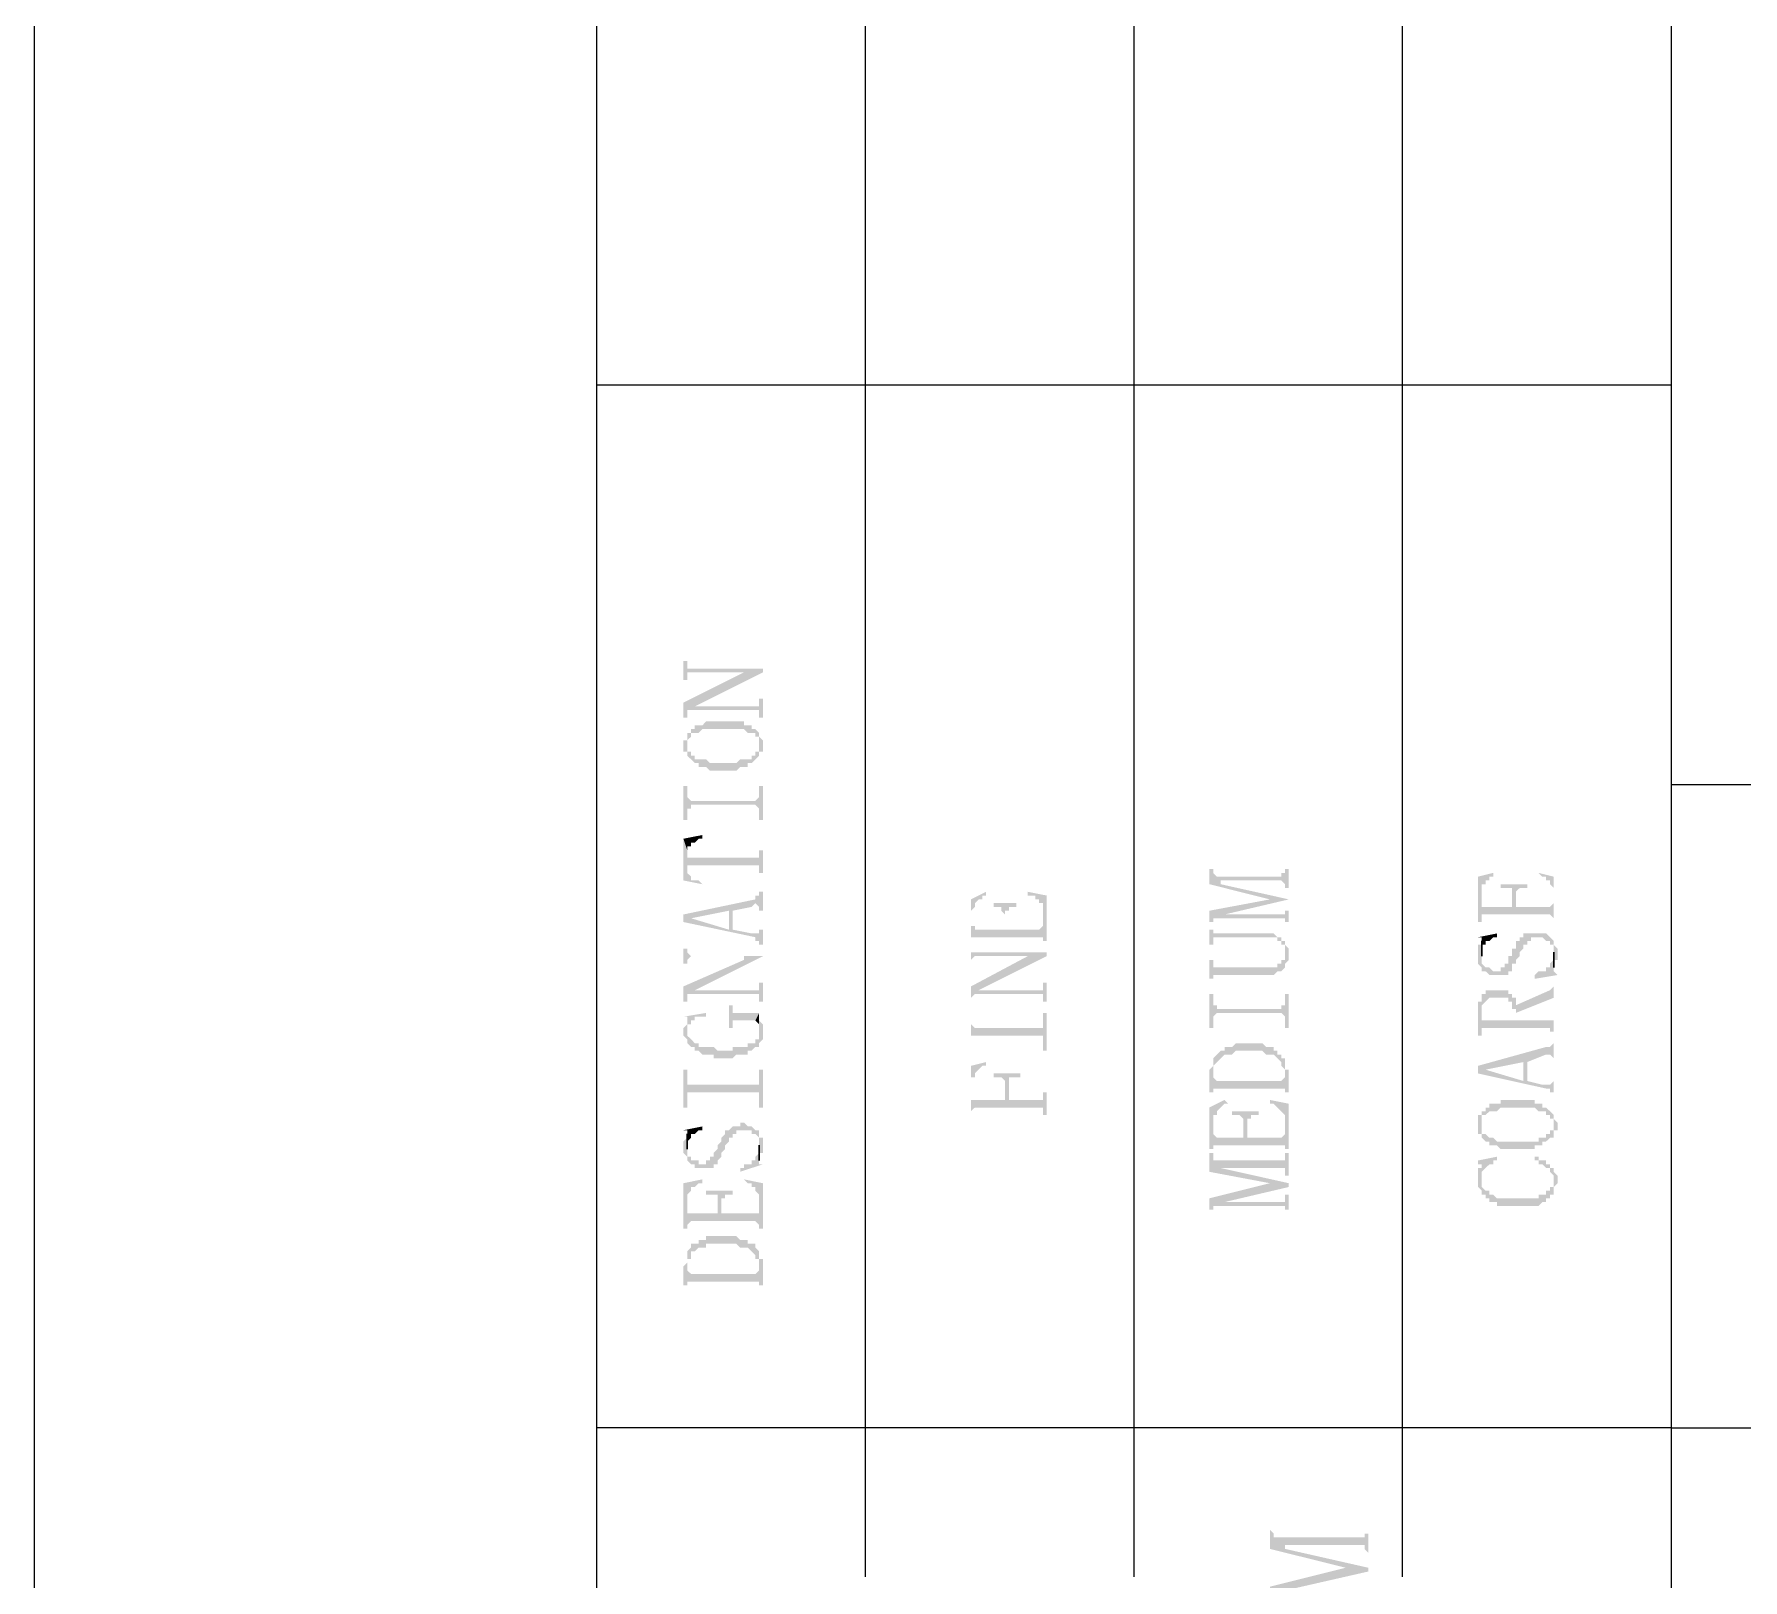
# Model space of a CAD drawing. Header units: millimetres. Extents: x 7018 to 13530, y 4187 to 5692.
# Drawn here: x 7965.94 to 7986.32, y 4977.43 to 4995.86 of the extents above; entities that cross this region are included whole.
import ezdxf

# ---------------------------------------------------------------- set-up
doc = ezdxf.new("R2010")
doc.units = ezdxf.units.MM

msp = doc.modelspace()

# ---------------------------------------------------------------- hatches: boundary and pattern name
at = {"transparency": 33554559}
for points in [[(7973.688, 4988.385), (7973.688, 4988.159), (7973.733, 4988.159), (7973.733, 4988.249), (7974.636, 4988.249), (7974.636, 4988.294), (7973.733, 4988.294), (7973.733, 4988.385)], [(7973.688, 4987.888), (7973.688, 4987.708), (7973.733, 4987.708), (7973.733, 4987.798), (7973.779, 4987.798), (7973.824, 4987.843), (7974.636, 4988.249), (7974.41, 4988.249)], [(7973.779, 4987.798), (7974.591, 4987.798), (7974.591, 4987.708), (7974.636, 4987.708), (7974.636, 4987.933), (7974.591, 4987.933), (7974.591, 4987.888), (7974.591, 4987.843), (7973.824, 4987.843)], [(7973.733, 4987.482), (7973.733, 4987.392), (7973.733, 4987.437), (7973.733, 4987.437), (7973.779, 4987.482), (7973.779, 4987.527), (7973.869, 4987.527), (7973.914, 4987.572), (7974.41, 4987.572), (7974.456, 4987.527), (7974.546, 4987.527), (7974.546, 4987.482), (7974.591, 4987.482), (7974.591, 4987.437), (7974.591, 4987.392), (7974.591, 4987.527), (7974.591, 4987.527), (7974.546, 4987.572), (7974.501, 4987.572), (7974.501, 4987.617), (7974.41, 4987.617), (7974.41, 4987.663), (7973.959, 4987.663), (7973.914, 4987.617), (7973.824, 4987.617), (7973.824, 4987.572), (7973.779, 4987.572), (7973.779, 4987.527), (7973.733, 4987.527)], [(7973.688, 4987.392), (7973.688, 4987.347), (7973.688, 4987.302), (7973.733, 4987.302), (7973.733, 4987.256), (7973.733, 4987.256), (7973.779, 4987.211), (7973.779, 4987.211), (7973.824, 4987.166), (7973.869, 4987.166), (7973.869, 4987.121), (7973.959, 4987.121), (7974.004, 4987.076), (7974.32, 4987.076), (7974.365, 4987.121), (7974.456, 4987.121), (7974.456, 4987.166), (7974.501, 4987.166), (7974.546, 4987.211), (7974.546, 4987.211), (7974.591, 4987.256), (7974.591, 4987.302), (7974.636, 4987.302), (7974.636, 4987.347), (7974.636, 4987.392), (7974.636, 4987.437), (7974.636, 4987.437), (7974.591, 4987.482), (7974.591, 4987.392), (7974.591, 4987.347), (7974.591, 4987.302), (7974.546, 4987.302), (7974.546, 4987.256), (7974.501, 4987.256), (7974.501, 4987.211), (7974.365, 4987.211), (7974.32, 4987.166), (7974.004, 4987.166), (7973.959, 4987.211), (7973.824, 4987.211), (7973.824, 4987.256), (7973.779, 4987.256), (7973.779, 4987.302), (7973.733, 4987.302), (7973.733, 4987.347), (7973.733, 4987.482), (7973.733, 4987.437), (7973.688, 4987.437)], [(7973.688, 4986.895), (7973.688, 4986.489), (7973.733, 4986.489), (7973.733, 4986.625), (7973.779, 4986.625), (7973.779, 4986.67), (7974.546, 4986.67), (7974.591, 4986.625), (7974.591, 4986.489), (7974.636, 4986.489), (7974.636, 4986.895), (7974.591, 4986.895), (7974.591, 4986.76), (7974.591, 4986.76), (7974.546, 4986.715), (7973.779, 4986.715), (7973.733, 4986.76), (7973.733, 4986.895)], [(7973.688, 4986.264), (7973.733, 4986.128), (7973.733, 4986.173), (7973.779, 4986.173), (7973.779, 4986.218), (7973.824, 4986.218), (7973.869, 4986.264), (7973.914, 4986.264), (7973.914, 4986.309)], [(7973.688, 4986.264), (7973.688, 4985.767), (7973.914, 4985.722), (7973.914, 4985.722), (7973.869, 4985.767), (7973.779, 4985.767), (7973.779, 4985.812), (7973.779, 4985.812), (7973.733, 4985.857), (7973.733, 4986.128)], [(7973.733, 4986.128), (7973.733, 4985.902), (7973.733, 4985.948), (7974.591, 4985.948), (7974.591, 4985.857), (7974.636, 4985.857), (7974.636, 4986.128), (7974.591, 4986.128), (7974.591, 4986.083), (7974.591, 4986.038), (7973.733, 4986.038), (7973.733, 4986.083)], [(7979.962, 4985.902), (7979.962, 4985.722), (7980.684, 4985.541), (7980.909, 4985.541), (7980.097, 4985.722), (7980.097, 4985.767), (7980.052, 4985.812), (7980.052, 4985.812), (7980.007, 4985.857), (7980.007, 4985.902), (7980.007, 4985.902)], [(7980.052, 4985.812), (7980.097, 4985.767), (7980.819, 4985.767), (7980.864, 4985.722), (7980.864, 4985.677), (7980.909, 4985.677), (7980.909, 4985.902), (7980.864, 4985.902), (7980.864, 4985.857), (7980.819, 4985.857), (7980.819, 4985.812)], [(7983.166, 4985.812), (7983.166, 4985.271), (7983.211, 4985.271), (7983.211, 4985.632), (7983.211, 4985.677), (7983.211, 4985.722), (7983.256, 4985.722), (7983.256, 4985.767), (7983.302, 4985.767), (7983.302, 4985.812), (7983.347, 4985.812), (7983.347, 4985.857)], [(7983.888, 4985.857), (7983.888, 4985.857), (7983.933, 4985.812), (7983.978, 4985.812), (7983.978, 4985.767), (7984.024, 4985.767), (7984.024, 4985.722), (7984.024, 4985.722), (7984.069, 4985.677), (7984.069, 4985.632), (7984.069, 4985.271), (7984.069, 4985.812)], [(7973.688, 4985.361), (7973.688, 4985.271), (7973.779, 4985.316), (7974.23, 4985.406), (7974.23, 4985.18), (7974.275, 4985.406), (7974.501, 4985.451), (7974.501, 4985.451), (7974.546, 4985.496), (7974.591, 4985.451), (7974.591, 4985.406), (7974.636, 4985.406), (7974.636, 4985.632), (7974.591, 4985.632), (7974.591, 4985.587), (7974.546, 4985.587), (7974.546, 4985.541)], [(7977.118, 4985.541), (7977.118, 4985.045), (7977.118, 4985.406), (7977.118, 4985.406), (7977.164, 4985.451), (7977.164, 4985.496), (7977.164, 4985.496), (7977.209, 4985.541), (7977.254, 4985.541), (7977.254, 4985.587), (7977.299, 4985.587), (7977.299, 4985.632)], [(7977.795, 4985.587), (7977.886, 4985.587), (7977.886, 4985.541), (7977.931, 4985.541), (7977.931, 4985.496), (7977.976, 4985.496), (7977.976, 4985.451), (7977.976, 4985.045), (7978.021, 4985.045), (7978.021, 4985.587), (7977.795, 4985.632)], [(7979.962, 4985.406), (7979.962, 4985.271), (7980.007, 4985.271), (7980.007, 4985.316), (7980.052, 4985.316), (7980.142, 4985.361), (7980.909, 4985.541), (7980.684, 4985.541)], [(7983.211, 4985.316), (7983.211, 4985.361), (7984.024, 4985.361), (7984.069, 4985.316), (7984.069, 4985.496), (7984.069, 4985.496), (7984.024, 4985.451), (7983.617, 4985.451), (7983.617, 4985.587), (7983.572, 4985.451), (7983.211, 4985.451), (7983.211, 4985.632)], [(7983.437, 4985.722), (7983.437, 4985.677), (7983.572, 4985.677), (7983.572, 4985.632), (7983.572, 4985.451), (7983.617, 4985.587), (7983.617, 4985.632), (7983.617, 4985.632), (7983.663, 4985.677), (7983.753, 4985.677), (7983.753, 4985.722)], [(7973.688, 4985.271), (7974.546, 4985.09), (7974.546, 4985.045), (7974.591, 4985.045), (7974.591, 4985), (7974.636, 4985), (7974.636, 4985.18), (7974.591, 4985.18), (7974.591, 4985.135), (7974.501, 4985.135), (7974.275, 4985.18), (7974.275, 4985.406), (7974.23, 4985.18), (7973.779, 4985.316), (7973.779, 4985.316)], [(7977.118, 4985.045), (7977.118, 4985.09), (7977.976, 4985.09), (7977.976, 4985.225), (7977.976, 4985.225), (7977.931, 4985.18), (7977.525, 4985.18), (7977.525, 4985.361), (7977.525, 4985.18), (7977.164, 4985.18), (7977.164, 4985.225), (7977.118, 4985.225), (7977.118, 4985.406)], [(7977.389, 4985.496), (7977.389, 4985.451), (7977.479, 4985.451), (7977.479, 4985.406), (7977.479, 4985.406), (7977.525, 4985.361), (7977.525, 4985.18), (7977.525, 4985.361), (7977.525, 4985.406), (7977.57, 4985.406), (7977.57, 4985.451), (7977.66, 4985.451), (7977.66, 4985.496)], [(7980.052, 4985.316), (7980.864, 4985.316), (7980.864, 4985.271), (7980.909, 4985.271), (7980.909, 4985.406), (7980.864, 4985.406), (7980.864, 4985.361), (7980.142, 4985.361)], [(7979.962, 4985.18), (7979.962, 4985), (7980.007, 4985), (7980.007, 4985.045), (7980.007, 4985.09), (7980.774, 4985.09), (7980.774, 4985.045), (7980.819, 4985.045), (7980.819, 4985), (7980.864, 4985), (7980.864, 4984.91), (7980.864, 4985.045), (7980.819, 4985.045), (7980.819, 4985.09), (7980.774, 4985.09), (7980.729, 4985.135), (7980.007, 4985.135), (7980.007, 4985.18), (7980.007, 4985.18)], [(7983.166, 4984.864), (7983.166, 4984.774), (7983.166, 4984.774), (7983.211, 4984.729), (7983.211, 4984.684), (7983.256, 4984.684), (7983.302, 4984.639), (7983.527, 4984.639), (7983.527, 4984.684), (7983.572, 4984.684), (7983.572, 4984.729), (7983.572, 4984.774), (7983.617, 4984.774), (7983.617, 4984.819), (7983.617, 4984.819), (7983.663, 4984.864), (7983.663, 4984.91), (7983.663, 4984.91), (7983.708, 4984.955), (7983.708, 4985), (7983.753, 4985), (7983.753, 4985.045), (7983.798, 4985.045), (7983.798, 4985.09), (7983.933, 4985.09), (7983.978, 4985.045), (7984.024, 4985.045), (7984.024, 4985), (7984.069, 4985), (7984.069, 4984.91), (7984.069, 4984.774), (7984.069, 4984.819), (7984.114, 4984.819), (7984.114, 4984.91), (7984.114, 4984.955), (7984.069, 4985), (7984.069, 4985.045), (7984.069, 4985.045), (7984.024, 4985.09), (7984.024, 4985.09), (7983.978, 4985.135), (7983.708, 4985.135), (7983.708, 4985.09), (7983.663, 4985.09), (7983.663, 4985.045), (7983.617, 4985.045), (7983.617, 4984.955), (7983.572, 4984.955), (7983.572, 4984.864), (7983.527, 4984.864), (7983.527, 4984.774), (7983.482, 4984.774), (7983.482, 4984.729), (7983.437, 4984.729), (7983.437, 4984.684), (7983.347, 4984.684), (7983.302, 4984.729), (7983.256, 4984.729), (7983.211, 4984.774), (7983.211, 4984.819), (7983.211, 4985), (7983.166, 4985), (7983.166, 4984.955), (7983.166, 4984.91)], [(7983.166, 4985.09), (7983.211, 4985.09), (7983.211, 4984.91), (7983.211, 4985), (7983.256, 4985), (7983.256, 4985.045), (7983.302, 4985.045), (7983.347, 4985.09), (7983.392, 4985.09), (7983.392, 4985.135)], [(7973.688, 4984.955), (7973.688, 4984.774), (7973.733, 4984.774), (7973.733, 4984.819), (7973.733, 4984.819), (7973.779, 4984.864), (7974.41, 4984.864), (7974.41, 4984.819), (7974.636, 4984.864), (7973.779, 4984.864), (7973.733, 4984.91), (7973.733, 4984.955)], [(7977.118, 4985), (7977.118, 4984.774), (7977.118, 4984.819), (7977.118, 4984.819), (7977.164, 4984.864), (7978.021, 4984.864), (7978.021, 4984.91), (7977.118, 4984.91)], [(7979.962, 4984.819), (7979.962, 4984.594), (7980.007, 4984.594), (7980.007, 4984.639), (7980.729, 4984.639), (7980.774, 4984.684), (7980.819, 4984.684), (7980.864, 4984.729), (7980.864, 4984.774), (7980.864, 4984.774), (7980.909, 4984.819), (7980.909, 4984.91), (7980.909, 4984.955), (7980.909, 4984.955), (7980.864, 4985), (7980.864, 4984.864), (7980.864, 4984.819), (7980.819, 4984.819), (7980.819, 4984.774), (7980.774, 4984.774), (7980.774, 4984.729), (7980.007, 4984.729), (7980.007, 4984.774), (7980.007, 4984.819)], [(7973.688, 4984.503), (7973.688, 4984.323), (7973.733, 4984.323), (7973.733, 4984.368), (7973.733, 4984.413), (7973.779, 4984.413), (7973.824, 4984.458), (7974.636, 4984.864), (7974.41, 4984.819)], [(7977.118, 4984.503), (7977.118, 4984.323), (7977.118, 4984.368), (7977.118, 4984.368), (7977.164, 4984.413), (7977.164, 4984.413), (7977.209, 4984.458), (7978.021, 4984.864), (7977.795, 4984.864)], [(7983.843, 4984.639), (7983.843, 4984.594), (7984.114, 4984.639), (7984.069, 4984.684), (7984.069, 4984.864), (7984.069, 4984.819), (7984.024, 4984.774), (7984.024, 4984.729), (7983.978, 4984.729), (7983.978, 4984.684), (7983.888, 4984.684)], [(7973.779, 4984.413), (7974.591, 4984.413), (7974.591, 4984.368), (7974.591, 4984.323), (7974.636, 4984.323), (7974.636, 4984.549), (7974.591, 4984.549), (7974.591, 4984.458), (7973.824, 4984.458)], [(7977.164, 4984.413), (7977.976, 4984.413), (7977.976, 4984.323), (7978.021, 4984.323), (7978.021, 4984.549), (7977.976, 4984.549), (7977.976, 4984.503), (7977.976, 4984.458), (7977.209, 4984.458)], [(7983.617, 4984.278), (7983.617, 4984.187), (7984.069, 4984.368), (7984.069, 4984.549), (7984.069, 4984.503), (7984.069, 4984.503), (7984.024, 4984.458), (7984.024, 4984.458)], [(7979.962, 4984.413), (7979.962, 4984.007), (7980.007, 4984.007), (7980.007, 4984.142), (7980.007, 4984.142), (7980.052, 4984.187), (7980.819, 4984.187), (7980.864, 4984.142), (7980.864, 4984.007), (7980.909, 4984.007), (7980.909, 4984.413), (7980.864, 4984.413), (7980.864, 4984.278), (7980.819, 4984.278), (7980.819, 4984.233), (7980.052, 4984.233), (7980.052, 4984.278), (7980.007, 4984.278), (7980.007, 4984.413)], [(7983.166, 4984.233), (7983.166, 4983.917), (7983.211, 4983.917), (7983.211, 4984.233), (7983.211, 4984.278), (7983.211, 4984.278), (7983.256, 4984.323), (7983.256, 4984.323), (7983.302, 4984.368), (7983.527, 4984.368), (7983.527, 4984.323), (7983.572, 4984.323), (7983.572, 4984.278), (7983.572, 4984.233), (7983.617, 4984.233), (7983.617, 4984.097), (7983.617, 4984.368), (7983.572, 4984.368), (7983.572, 4984.413), (7983.527, 4984.413), (7983.527, 4984.458), (7983.256, 4984.458), (7983.256, 4984.413), (7983.211, 4984.413), (7983.211, 4984.368), (7983.211, 4984.323), (7983.166, 4984.323)], [(7983.211, 4983.962), (7983.211, 4984.007), (7984.024, 4984.007), (7984.024, 4983.962), (7984.069, 4983.962), (7984.069, 4983.917), (7984.069, 4984.142), (7984.069, 4984.097), (7983.617, 4984.097), (7983.617, 4984.278), (7983.617, 4984.368), (7983.617, 4984.097), (7983.211, 4984.097), (7983.211, 4984.187)], [(7973.688, 4984.142), (7973.733, 4984.142), (7973.733, 4983.962), (7973.733, 4984.007), (7973.733, 4984.052), (7973.779, 4984.052), (7973.779, 4984.097), (7973.824, 4984.097), (7973.824, 4984.142), (7973.959, 4984.142), (7973.959, 4984.187)], [(7974.23, 4984.278), (7974.23, 4984.007), (7974.275, 4984.007), (7974.275, 4984.052), (7974.275, 4984.097), (7974.546, 4984.097), (7974.591, 4984.187), (7974.275, 4984.187), (7974.275, 4984.233), (7974.275, 4984.278)], [(7974.546, 4984.097), (7974.591, 4984.052), (7974.591, 4984.007), (7974.591, 4983.962), (7974.591, 4984.097), (7974.591, 4984.187)], [(7977.118, 4984.187), (7977.118, 4983.736), (7977.118, 4983.917), (7977.976, 4983.917), (7977.976, 4983.736), (7978.021, 4983.736), (7978.021, 4984.187), (7977.976, 4984.187), (7977.976, 4984.052), (7977.976, 4984.007), (7977.164, 4984.007), (7977.118, 4984.052)], [(7973.688, 4983.962), (7973.688, 4983.917), (7973.688, 4983.917), (7973.733, 4983.872), (7973.733, 4983.826), (7973.733, 4983.826), (7973.779, 4983.781), (7973.824, 4983.781), (7973.824, 4983.736), (7973.869, 4983.736), (7973.914, 4983.691), (7974.049, 4983.691), (7974.049, 4983.646), (7974.275, 4983.646), (7974.32, 4983.691), (7974.456, 4983.691), (7974.456, 4983.736), (7974.501, 4983.736), (7974.546, 4983.781), (7974.591, 4983.781), (7974.591, 4983.826), (7974.591, 4983.826), (7974.636, 4983.872), (7974.636, 4983.917), (7974.636, 4984.007), (7974.636, 4984.052), (7974.636, 4984.052), (7974.591, 4984.097), (7974.591, 4983.962), (7974.591, 4983.917), (7974.591, 4983.872), (7974.546, 4983.872), (7974.546, 4983.826), (7974.456, 4983.826), (7974.456, 4983.781), (7974.275, 4983.781), (7974.275, 4983.736), (7974.095, 4983.736), (7974.049, 4983.781), (7973.869, 4983.781), (7973.869, 4983.826), (7973.824, 4983.826), (7973.779, 4983.872), (7973.779, 4983.872), (7973.733, 4983.917), (7973.733, 4983.962), (7973.733, 4984.097), (7973.733, 4984.052), (7973.688, 4984.007), (7973.688, 4984.007)], [(7979.962, 4983.465), (7979.962, 4983.24), (7980.007, 4983.24), (7980.007, 4983.465), (7980.007, 4983.51), (7980.007, 4983.556), (7980.052, 4983.601), (7980.052, 4983.601), (7980.097, 4983.646), (7980.097, 4983.646), (7980.142, 4983.691), (7980.233, 4983.691), (7980.278, 4983.736), (7980.594, 4983.736), (7980.639, 4983.691), (7980.729, 4983.691), (7980.774, 4983.646), (7980.774, 4983.646), (7980.819, 4983.601), (7980.819, 4983.556), (7980.819, 4983.556), (7980.864, 4983.51), (7980.864, 4983.465), (7980.864, 4983.24), (7980.909, 4983.24), (7980.909, 4983.465), (7980.909, 4983.51), (7980.864, 4983.51), (7980.864, 4983.601), (7980.864, 4983.646), (7980.819, 4983.646), (7980.819, 4983.691), (7980.774, 4983.691), (7980.774, 4983.736), (7980.729, 4983.736), (7980.729, 4983.781), (7980.639, 4983.781), (7980.594, 4983.826), (7980.278, 4983.826), (7980.233, 4983.781), (7980.142, 4983.781), (7980.142, 4983.736), (7980.097, 4983.736), (7980.052, 4983.691), (7980.052, 4983.691), (7980.007, 4983.646), (7980.007, 4983.556), (7980.007, 4983.556), (7979.962, 4983.51), (7979.962, 4983.51)], [(7983.166, 4983.556), (7983.166, 4983.465), (7983.256, 4983.51), (7983.708, 4983.601), (7983.708, 4983.375), (7983.753, 4983.601), (7983.978, 4983.691), (7984.024, 4983.691), (7984.069, 4983.646), (7984.069, 4983.601), (7984.069, 4983.826), (7984.069, 4983.826), (7984.024, 4983.781), (7983.978, 4983.781)], [(7973.688, 4983.51), (7973.688, 4983.059), (7973.733, 4983.059), (7973.733, 4983.195), (7973.733, 4983.24), (7974.591, 4983.24), (7974.591, 4983.059), (7974.636, 4983.059), (7974.636, 4983.51), (7974.591, 4983.51), (7974.591, 4983.375), (7974.591, 4983.33), (7973.733, 4983.33), (7973.733, 4983.51)], [(7977.118, 4983.556), (7977.118, 4982.969), (7977.118, 4983.33), (7977.118, 4983.42), (7977.164, 4983.42), (7977.164, 4983.465), (7977.164, 4983.465), (7977.209, 4983.51), (7977.209, 4983.51), (7977.254, 4983.556), (7977.299, 4983.556), (7977.299, 4983.601)], [(7983.166, 4983.465), (7983.978, 4983.285), (7984.024, 4983.285), (7984.024, 4983.24), (7984.069, 4983.24), (7984.069, 4983.195), (7984.069, 4983.375), (7984.069, 4983.375), (7984.024, 4983.33), (7983.933, 4983.33), (7983.753, 4983.375), (7983.753, 4983.601), (7983.708, 4983.375), (7983.256, 4983.51), (7983.256, 4983.51)], [(7977.118, 4983.014), (7977.118, 4983.014), (7977.164, 4983.059), (7977.976, 4983.059), (7977.976, 4982.969), (7978.021, 4982.969), (7978.021, 4983.24), (7977.976, 4983.24), (7977.976, 4983.195), (7977.976, 4983.149), (7977.57, 4983.149), (7977.57, 4983.33), (7977.525, 4983.149), (7977.118, 4983.149), (7977.118, 4983.33)], [(7977.389, 4983.465), (7977.389, 4983.42), (7977.479, 4983.42), (7977.525, 4983.375), (7977.525, 4983.149), (7977.57, 4983.33), (7977.57, 4983.375), (7977.57, 4983.42), (7977.705, 4983.42), (7977.705, 4983.465)], [(7980.007, 4983.24), (7980.007, 4983.285), (7980.864, 4983.285), (7980.864, 4983.24), (7980.864, 4983.465), (7980.864, 4983.42), (7980.864, 4983.42), (7980.819, 4983.375), (7980.052, 4983.375), (7980.007, 4983.42), (7980.007, 4983.465)], [(7979.962, 4983.059), (7979.962, 4982.563), (7980.007, 4982.563), (7980.007, 4982.924), (7980.007, 4982.969), (7980.052, 4982.969), (7980.052, 4983.014), (7980.052, 4983.014), (7980.097, 4983.059), (7980.097, 4983.059), (7980.142, 4983.104), (7980.187, 4983.104), (7980.142, 4983.149)], [(7980.684, 4983.104), (7980.729, 4983.104), (7980.774, 4983.059), (7980.774, 4983.059), (7980.819, 4983.014), (7980.819, 4983.014), (7980.864, 4982.969), (7980.864, 4982.563), (7980.909, 4982.563), (7980.909, 4983.104), (7980.684, 4983.149)], [(7983.211, 4982.969), (7983.211, 4982.833), (7983.211, 4982.924), (7983.211, 4982.969), (7983.256, 4982.969), (7983.302, 4983.014), (7983.392, 4983.014), (7983.437, 4983.059), (7983.843, 4983.059), (7983.888, 4983.014), (7983.978, 4983.014), (7983.978, 4982.969), (7984.024, 4982.969), (7984.024, 4982.924), (7984.069, 4982.924), (7984.069, 4982.879), (7984.069, 4982.833), (7984.069, 4982.969), (7984.069, 4982.969), (7984.024, 4983.014), (7984.024, 4983.014), (7983.978, 4983.059), (7983.933, 4983.059), (7983.933, 4983.104), (7983.843, 4983.104), (7983.843, 4983.149), (7983.437, 4983.149), (7983.437, 4983.104), (7983.302, 4983.104), (7983.302, 4983.059), (7983.256, 4983.059), (7983.256, 4983.014), (7983.211, 4983.014)], [(7980.007, 4982.563), (7980.007, 4982.608), (7980.864, 4982.608), (7980.864, 4982.563), (7980.864, 4982.743), (7980.864, 4982.743), (7980.819, 4982.698), (7980.413, 4982.698), (7980.413, 4982.879), (7980.368, 4982.698), (7980.052, 4982.698), (7980.007, 4982.743), (7980.007, 4982.924)], [(7980.233, 4983.014), (7980.233, 4982.969), (7980.323, 4982.969), (7980.368, 4982.924), (7980.368, 4982.879), (7980.368, 4982.698), (7980.413, 4982.879), (7980.413, 4982.924), (7980.458, 4982.924), (7980.458, 4982.969), (7980.548, 4982.969), (7980.548, 4983.014)], [(7983.166, 4982.833), (7983.166, 4982.788), (7983.166, 4982.743), (7983.211, 4982.743), (7983.211, 4982.698), (7983.211, 4982.698), (7983.256, 4982.653), (7983.302, 4982.653), (7983.302, 4982.608), (7983.392, 4982.608), (7983.437, 4982.563), (7983.843, 4982.563), (7983.843, 4982.608), (7983.933, 4982.608), (7983.933, 4982.653), (7983.978, 4982.653), (7984.024, 4982.698), (7984.069, 4982.698), (7984.069, 4982.743), (7984.069, 4982.788), (7984.114, 4982.788), (7984.114, 4982.833), (7984.114, 4982.879), (7984.114, 4982.879), (7984.069, 4982.924), (7984.069, 4982.969), (7984.069, 4982.833), (7984.069, 4982.788), (7984.024, 4982.788), (7984.024, 4982.743), (7983.978, 4982.743), (7983.978, 4982.698), (7983.888, 4982.698), (7983.888, 4982.653), (7983.392, 4982.653), (7983.347, 4982.698), (7983.302, 4982.698), (7983.256, 4982.743), (7983.211, 4982.743), (7983.211, 4982.788), (7983.211, 4982.833), (7983.211, 4982.969), (7983.166, 4982.969), (7983.166, 4982.924), (7983.166, 4982.879)], [(7973.688, 4982.563), (7973.688, 4982.518), (7973.688, 4982.518), (7973.733, 4982.472), (7973.733, 4982.427), (7973.733, 4982.427), (7973.779, 4982.382), (7973.824, 4982.382), (7973.824, 4982.337), (7974.049, 4982.337), (7974.049, 4982.382), (7974.095, 4982.382), (7974.095, 4982.427), (7974.095, 4982.427), (7974.14, 4982.472), (7974.14, 4982.518), (7974.185, 4982.563), (7974.185, 4982.608), (7974.23, 4982.653), (7974.23, 4982.698), (7974.275, 4982.698), (7974.275, 4982.743), (7974.32, 4982.743), (7974.32, 4982.788), (7974.501, 4982.788), (7974.501, 4982.743), (7974.546, 4982.743), (7974.591, 4982.698), (7974.591, 4982.653), (7974.591, 4982.472), (7974.591, 4982.518), (7974.636, 4982.518), (7974.636, 4982.563), (7974.636, 4982.608), (7974.636, 4982.653), (7974.636, 4982.698), (7974.591, 4982.698), (7974.591, 4982.743), (7974.591, 4982.788), (7974.546, 4982.788), (7974.501, 4982.833), (7974.456, 4982.833), (7974.41, 4982.879), (7974.365, 4982.879), (7974.365, 4982.833), (7974.275, 4982.833), (7974.23, 4982.788), (7974.185, 4982.788), (7974.185, 4982.743), (7974.185, 4982.743), (7974.14, 4982.698), (7974.14, 4982.653), (7974.095, 4982.608), (7974.095, 4982.563), (7974.049, 4982.518), (7974.049, 4982.472), (7974.004, 4982.472), (7974.004, 4982.427), (7973.959, 4982.427), (7973.959, 4982.382), (7973.869, 4982.382), (7973.869, 4982.427), (7973.779, 4982.427), (7973.779, 4982.472), (7973.733, 4982.472), (7973.733, 4982.563), (7973.733, 4982.698), (7973.733, 4982.698), (7973.688, 4982.653), (7973.688, 4982.608)], [(7973.688, 4982.788), (7973.733, 4982.788), (7973.733, 4982.653), (7973.733, 4982.653), (7973.779, 4982.698), (7973.779, 4982.743), (7973.824, 4982.743), (7973.869, 4982.788), (7973.914, 4982.788), (7973.914, 4982.833)], [(7974.365, 4982.337), (7974.365, 4982.292), (7974.636, 4982.382), (7974.591, 4982.382), (7974.591, 4982.563), (7974.591, 4982.518), (7974.591, 4982.518), (7974.546, 4982.472), (7974.546, 4982.427), (7974.501, 4982.427), (7974.501, 4982.382), (7974.41, 4982.382), (7974.41, 4982.337)], [(7979.962, 4982.518), (7979.962, 4982.292), (7980.684, 4982.156), (7980.684, 4982.156), (7980.909, 4982.111), (7980.909, 4982.156), (7980.097, 4982.337), (7980.097, 4982.337), (7980.052, 4982.427), (7980.007, 4982.427), (7980.007, 4982.518)], [(7980.052, 4982.427), (7980.097, 4982.337), (7980.864, 4982.337), (7980.864, 4982.247), (7980.909, 4982.247), (7980.909, 4982.518), (7980.864, 4982.518), (7980.864, 4982.472), (7980.864, 4982.427), (7980.819, 4982.427)], [(7983.166, 4982.427), (7983.166, 4982.382), (7983.211, 4982.382), (7983.211, 4982.066), (7983.211, 4982.202), (7983.211, 4982.292), (7983.211, 4982.292), (7983.256, 4982.337), (7983.256, 4982.337), (7983.302, 4982.382), (7983.347, 4982.382), (7983.347, 4982.427), (7983.392, 4982.427), (7983.392, 4982.472)], [(7983.166, 4982.202), (7983.166, 4982.156), (7983.166, 4982.111), (7983.166, 4982.111), (7983.211, 4982.066), (7983.211, 4982.337), (7983.166, 4982.337), (7983.166, 4982.247), (7983.166, 4982.247)], [(7983.211, 4982.066), (7983.211, 4982.021), (7983.256, 4982.021), (7983.256, 4981.976), (7983.302, 4981.976), (7983.302, 4981.931), (7983.392, 4981.931), (7983.392, 4981.886), (7983.888, 4981.886), (7983.933, 4981.931), (7983.978, 4981.931), (7983.978, 4981.976), (7984.024, 4981.976), (7984.024, 4982.021), (7984.069, 4982.021), (7984.069, 4982.066), (7984.069, 4982.111), (7984.114, 4982.156), (7984.114, 4982.202), (7984.114, 4982.247), (7984.069, 4982.292), (7984.069, 4982.337), (7984.069, 4982.156), (7984.069, 4982.111), (7984.024, 4982.111), (7984.024, 4982.066), (7983.978, 4982.066), (7983.978, 4982.021), (7983.888, 4982.021), (7983.888, 4981.976), (7983.392, 4981.976), (7983.347, 4982.021), (7983.302, 4982.021), (7983.302, 4982.066), (7983.256, 4982.066), (7983.211, 4982.111), (7983.211, 4982.156), (7983.211, 4982.202)], [(7983.843, 4982.427), (7983.888, 4982.427), (7983.888, 4982.382), (7983.933, 4982.382), (7983.978, 4982.337), (7984.024, 4982.337), (7984.024, 4982.292), (7984.024, 4982.292), (7984.069, 4982.247), (7984.069, 4982.202), (7984.069, 4982.337), (7984.024, 4982.337), (7984.024, 4982.382), (7983.978, 4982.382), (7983.978, 4982.427), (7983.888, 4982.427), (7983.888, 4982.472), (7983.843, 4982.472)], [(7973.688, 4982.156), (7973.688, 4981.615), (7973.733, 4981.615), (7973.733, 4981.976), (7973.733, 4982.021), (7973.733, 4982.021), (7973.779, 4982.066), (7973.779, 4982.111), (7973.824, 4982.111), (7973.869, 4982.156), (7973.914, 4982.156), (7973.914, 4982.202)], [(7974.41, 4982.202), (7974.41, 4982.202), (7974.456, 4982.156), (7974.501, 4982.156), (7974.501, 4982.111), (7974.546, 4982.111), (7974.546, 4982.066), (7974.591, 4982.021), (7974.591, 4981.976), (7974.591, 4981.615), (7974.636, 4981.615), (7974.636, 4982.156)], [(7979.962, 4981.976), (7979.962, 4981.841), (7980.007, 4981.841), (7980.007, 4981.886), (7980.052, 4981.886), (7980.142, 4981.931), (7980.909, 4982.111), (7980.684, 4982.156)], [(7973.733, 4981.66), (7973.733, 4981.66), (7973.779, 4981.705), (7974.546, 4981.705), (7974.591, 4981.66), (7974.591, 4981.841), (7974.591, 4981.795), (7974.14, 4981.795), (7974.14, 4981.931), (7974.095, 4981.795), (7973.733, 4981.795), (7973.733, 4981.976)], [(7973.959, 4982.066), (7973.959, 4982.021), (7974.095, 4982.021), (7974.095, 4981.976), (7974.095, 4981.795), (7974.14, 4981.931), (7974.14, 4981.976), (7974.185, 4981.976), (7974.185, 4982.021), (7974.275, 4982.021), (7974.275, 4982.066)], [(7980.052, 4981.886), (7980.864, 4981.886), (7980.864, 4981.841), (7980.909, 4981.841), (7980.909, 4982.021), (7980.864, 4982.021), (7980.864, 4981.976), (7980.864, 4981.931), (7980.142, 4981.931)], [(7973.688, 4981.164), (7973.688, 4980.938), (7973.733, 4980.938), (7973.733, 4981.164), (7973.733, 4981.254), (7973.779, 4981.254), (7973.779, 4981.299), (7973.779, 4981.344), (7973.824, 4981.344), (7973.869, 4981.389), (7973.959, 4981.389), (7973.959, 4981.434), (7974.32, 4981.434), (7974.365, 4981.389), (7974.456, 4981.389), (7974.501, 4981.344), (7974.501, 4981.344), (7974.546, 4981.299), (7974.546, 4981.254), (7974.591, 4981.254), (7974.591, 4981.209), (7974.591, 4981.164), (7974.591, 4980.938), (7974.636, 4980.938), (7974.636, 4981.164), (7974.636, 4981.254), (7974.591, 4981.254), (7974.591, 4981.299), (7974.591, 4981.344), (7974.591, 4981.344), (7974.546, 4981.389), (7974.546, 4981.434), (7974.456, 4981.434), (7974.456, 4981.48), (7974.365, 4981.48), (7974.32, 4981.525), (7973.959, 4981.525), (7973.959, 4981.48), (7973.869, 4981.48), (7973.869, 4981.434), (7973.779, 4981.434), (7973.779, 4981.389), (7973.779, 4981.389), (7973.733, 4981.344), (7973.733, 4981.299), (7973.733, 4981.209), (7973.733, 4981.209)], [(7973.733, 4980.938), (7973.733, 4980.983), (7974.591, 4980.983), (7974.591, 4980.938), (7974.591, 4981.164), (7974.591, 4981.118), (7974.591, 4981.118), (7974.546, 4981.073), (7973.779, 4981.073), (7973.733, 4981.118), (7973.733, 4981.164)], [(7980.684, 4978.021), (7980.684, 4977.795), (7981.586, 4977.57), (7981.586, 4977.57), (7981.857, 4977.525), (7981.857, 4977.57), (7980.864, 4977.795), (7980.864, 4977.84), (7980.774, 4977.931), (7980.729, 4977.931), (7980.729, 4977.976), (7980.729, 4977.976), (7980.684, 4978.021)], [(7980.774, 4977.931), (7980.864, 4977.84), (7981.812, 4977.84), (7981.812, 4977.795), (7981.812, 4977.795), (7981.857, 4977.75), (7981.857, 4977.705), (7981.857, 4978.021), (7981.857, 4977.976), (7981.812, 4977.976), (7981.812, 4977.931), (7981.767, 4977.931)], [(7980.684, 4977.344), (7980.684, 4977.163), (7980.684, 4977.209), (7980.729, 4977.209), (7980.729, 4977.254), (7980.774, 4977.254), (7980.864, 4977.299), (7981.857, 4977.525), (7981.586, 4977.57)]]:
    msp.add_hatch(color=256, dxfattribs=at).paths.add_polyline_path(points)

# ---------------------------------------------------------------- linework, layer by layer
msp.add_line((7972.65, 5242.873), (7972.65, 4956.132))
for points in [[(8385.944, 4951.873), (8385.944, 5248.873), (7965.944, 5248.873), (7965.944, 4951.873)], [(7983.211, 4985), (7983.211, 4984.864), (7983.211, 4984.91), (7983.211, 4985.045), (7983.211, 4985.045)], [(7984.069, 4984.864), (7984.069, 4984.729), (7984.069, 4984.91)], [(7973.733, 4982.698), (7973.733, 4982.563), (7973.733, 4982.743), (7973.733, 4982.743)], [(7974.591, 4982.563), (7974.591, 4982.427), (7974.591, 4982.608)]]:
    msp.add_lwpolyline(points, close=True)
for points in [[(7985.468, 5242.873), (7985.468, 4956.132)], [(7975.855, 5070.48), (7975.855, 4977.463)], [(7979.059, 5070.48), (7979.059, 4977.463)], [(7982.263, 5070.48), (7982.263, 4977.463)], [(7972.65, 4991.679), (7985.468, 4991.679)], [(7985.468, 4986.912), (8381.906, 4986.912)], [(7985.468, 4979.24), (7972.65, 4979.24)], [(7985.468, 4979.24), (8281.598, 4979.24)]]:
    msp.add_lwpolyline(points)

doc.saveas('drawing.dxf')
